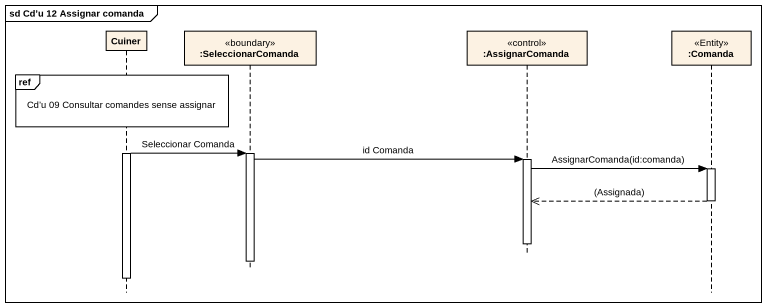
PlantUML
@startuml
mainframe sd Cd’u 12 Assignar comanda
hide footbox
participant Cuiner
participant ":SeleccionarComanda" as SeleccionarComanda <<boundary>>
participant ":AssignarComanda" as AssignarComanda <<control>>
participant ":Comanda" as Comanda <<Entity>>

ref over Cuiner : Cd’u 09 Consultar comandes sense assignar
activate Cuiner
Cuiner -> SeleccionarComanda : Seleccionar Comanda
activate SeleccionarComanda
SeleccionarComanda -> AssignarComanda : id Comanda
activate AssignarComanda
AssignarComanda -> Comanda : AssignarComanda(id:comanda)
activate Comanda
Comanda -->> AssignarComanda : (Assignada)
deactivate Comanda
deactivate AssignarComanda
deactivate SeleccionarComanda
deactivate Cuiner
@enduml
